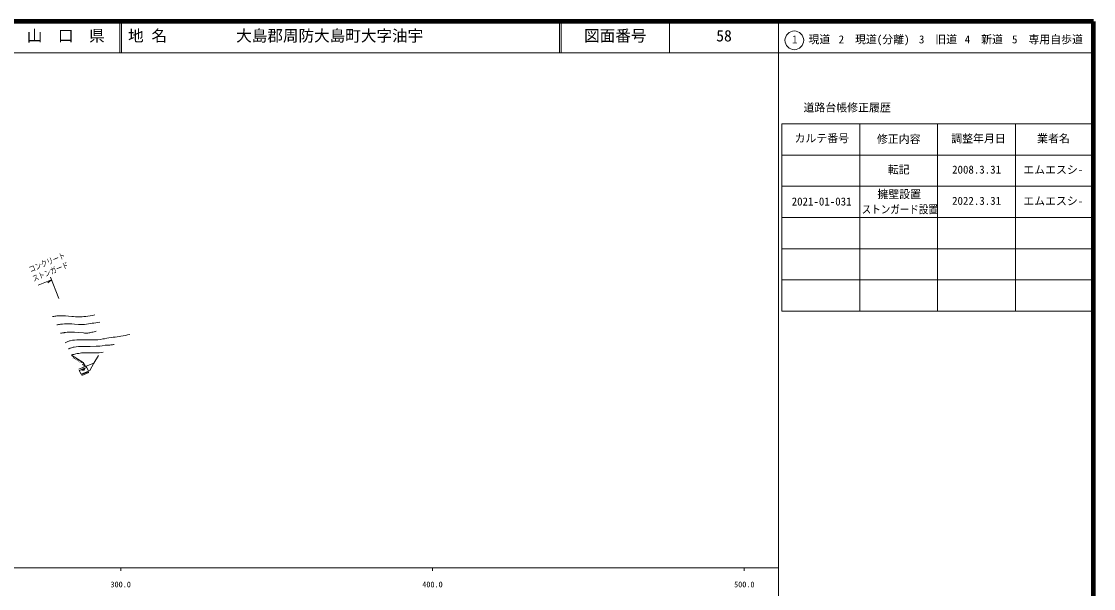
# Model space of a CAD drawing. Units: millimetres on the paper, with parts at other scales. Extents: x 40 to 680, y 20 to 380.
# Drawn here: x 336.2 to 680, y 198.4 to 380 of the extents above; entities that cross this region are included whole.
import ezdxf
from ezdxf.enums import TextEntityAlignment as Align

# ---------------------------------------------------------------- set-up
doc = ezdxf.new("R2010")
doc.units = ezdxf.units.MM
for name, color, linetype, lineweight in [('M-BGD', 7, 'Continuous', 13), ('M-BGD-EXST', 7, 'Continuous', 13), ('M-STR-HTXT', 7, 'Continuous', 13), ('M-STR-STR3', 7, 'Continuous', 13), ('M-TTL', 2, 'Continuous', 140), ('M-TTL-BAND', 7, 'Continuous', 13), ('M-TTL-FRAM', 2, 'Continuous', 13), ('M-TTL-LINE', 7, 'Continuous', 13)]:
    doc.layers.add(name, color=color, linetype=linetype, lineweight=lineweight)
doc.layers.add('M-TTL-TXT', color=7, linetype='Continuous')
doc.styles.add('ＭＳ ゴシック', font='')
doc.styles.get('ＭＳ ゴシック').set_extended_font_data('MS Gothic')

msp = doc.modelspace()

# ---------------------------------------------------------------- linework, layer by layer
at = {"layer": 'M-BGD'}
for p, q in [((352.573, 272.885), (352.452, 272.691)), ((352.998, 272.62), (352.733, 272.196)), ((353.422, 272.356), (353.158, 271.932)), ((353.846, 272.092), (353.582, 271.667)), ((354.271, 271.827), (354.006, 271.403)), ((359.381, 270.541), (360.901, 273.032)), ((354.695, 271.563), (354.431, 271.139)), ((355.12, 271.299), (354.855, 270.874)), ((355.544, 271.034), (355.28, 270.61)), ((355.95, 270.752), (355.753, 270.634)), ((356.206, 270.323), (355.777, 270.066)), ((356.463, 269.893), (356.034, 269.637))]:
    msp.add_line(p, q, dxfattribs=at)
for points in [[(347.565, 285.671), (347.753, 285.69), (348.585, 285.731), (349.417, 285.728), (350.251, 285.688), (351.293, 285.595), (352.336, 285.466)], [(348.693, 282.998), (349.324, 283.085), (349.958, 283.141), (350.595, 283.169), (351.445, 283.166), (352.297, 283.126), (353.15, 283.055), (354.432, 282.908)], [(349.838, 280.291), (350.02, 280.331), (350.251, 280.369), (350.829, 280.433), (351.601, 280.478), (352.376, 280.483), (353.152, 280.457), (354.513, 280.361), (356.07, 280.216)], [(351.021, 277.482), (351.399, 277.632), (351.581, 277.685), (351.812, 277.74), (352.498, 277.861), (353.188, 277.945), (353.882, 277.998), (354.753, 278.029), (357.206, 278.003), (359.835, 278.009), (360.184, 278.028), (360.706, 278.069), (361.491, 278.172), (362.272, 278.305), (362.518, 278.347), (362.806, 278.394)], [(351.905, 275.386), (352.72, 275.625), (352.852, 275.654), (353.031, 275.687), (353.669, 275.778), (354.471, 275.856), (355.438, 275.907), (356.408, 275.925), (358.191, 275.921), (360.133, 275.948), (360.618, 275.973), (361.262, 276.023), (362.108, 276.132), (362.993, 276.277), (363.203, 276.311), (363.414, 276.343)], [(352.194, 273.121), (355.921, 270.799), (356.719, 269.465)], [(355.42, 273.804), (356.16, 273.85), (356.904, 273.866), (358.697, 273.844), (360.487, 273.856), (361.08, 273.893), (361.818, 273.977), (362.33, 274.071)]]:
    msp.add_lwpolyline(points, dxfattribs=at)
for points, knots in [([(347.565, 285.671), (347.346, 285.648), (347.126, 285.625), (346.908, 285.595), (346.641, 285.56), (346.376, 285.515), (346.111, 285.471)], [0, 0, 0, 0, 1, 1, 1, 2, 2, 2, 2]), ([(352.336, 285.466), (353.084, 285.439), (353.832, 285.411), (354.581, 285.409), (355.312, 285.408), (356.044, 285.432), (356.77, 285.507), (357.75, 285.607), (358.719, 285.8), (359.688, 285.993)], [0, 0, 0, 0, 1, 1, 1, 2, 2, 2, 3, 3, 3, 3]), ([(348.693, 282.998), (348.463, 282.961), (348.232, 282.924), (348.003, 282.881), (347.837, 282.85), (347.671, 282.815), (347.505, 282.781)], [0, 0, 0, 0, 1, 1, 1, 2, 2, 2, 2]), ([(354.432, 282.908), (355.099, 282.913), (355.767, 282.919), (356.429, 282.977), (357.228, 283.048), (358.019, 283.194), (358.813, 283.318), (359.638, 283.447), (360.466, 283.553), (361.293, 283.658)], [0, 0, 0, 0, 1, 1, 1, 2, 2, 2, 3, 3, 3, 3]), ([(349.838, 280.291), (349.666, 280.265), (349.495, 280.239), (349.323, 280.216), (349.124, 280.189), (348.925, 280.165), (348.725, 280.141)], [0, 0, 0, 0, 1, 1, 1, 2, 2, 2, 2]), ([(356.07, 280.216), (356.547, 280.186), (357.024, 280.155), (357.495, 280.2), (357.914, 280.239), (358.328, 280.338), (358.74, 280.433), (359.208, 280.541), (359.675, 280.643), (360.141, 280.745)], [0, 0, 0, 0, 1, 1, 1, 2, 2, 2, 3, 3, 3, 3]), ([(362.806, 278.394), (363.732, 278.564), (364.658, 278.735), (365.592, 278.851), (366.418, 278.953), (367.251, 279.014), (368.073, 279.143), (369.023, 279.292), (369.959, 279.533), (370.894, 279.775)], [0, 0, 0, 0, 1, 1, 1, 2, 2, 2, 3, 3, 3, 3]), ([(351.021, 277.482), (350.873, 277.418), (350.724, 277.354), (350.577, 277.288), (350.444, 277.229), (350.311, 277.169), (350.178, 277.109)], [0, 0, 0, 0, 1, 1, 1, 2, 2, 2, 2]), ([(351.905, 275.386), (351.775, 275.335), (351.645, 275.285), (351.513, 275.236), (351.421, 275.202), (351.327, 275.17), (351.234, 275.137)], [0, 0, 0, 0, 1, 1, 1, 2, 2, 2, 2]), ([(363.414, 276.343), (363.898, 276.336), (364.382, 276.329), (364.862, 276.37), (365.22, 276.401), (365.576, 276.458), (365.932, 276.516)], [0, 0, 0, 0, 1, 1, 1, 2, 2, 2, 2]), ([(355.42, 273.804), (354.824, 273.714), (354.229, 273.625), (353.639, 273.509), (353.17, 273.416), (352.704, 273.307), (352.238, 273.197)], [0, 0, 0, 0, 1, 1, 1, 2, 2, 2, 2])]:
    msp.add_open_spline(points, degree=3, knots=knots, dxfattribs=at)
at = {"layer": 'M-BGD-EXST'}
msp.add_lwpolyline([(354.706, 268.223), (357.121, 269.196), (357.624, 267.95), (355.319, 267.021)], close=True, dxfattribs=at)
msp.add_lwpolyline([(357.624, 267.95), (355.319, 267.021), (354.706, 268.223)], dxfattribs=at)
at = {"layer": 'M-STR-HTXT'}
for p, q in [((341.567, 295.502), (345.83, 297.22)), ((345.83, 297.22), (344.595, 296.27)), ((345.456, 298.147), (348.211, 291.311))]:
    msp.add_line(p, q, dxfattribs=at)
at = {"layer": 'M-STR-STR3'}
for p, q in [((354.543, 268.589), (356.972, 269.567)), ((354.706, 268.223), (357.121, 269.196)), ((354.706, 268.223), (357.121, 269.196)), ((355.51, 268.482), (356.363, 268.826)), ((356.367, 268.763), (355.551, 268.434)), ((355.592, 268.386), (356.371, 268.7)), ((356.338, 268.622), (355.67, 268.353)), ((355.748, 268.319), (356.304, 268.544)), ((356.234, 268.451), (355.863, 268.301)), ((356.972, 269.567), (359.384, 270.539)), ((356.972, 269.567), (357.624, 267.95)), ((357.624, 267.95), (358.054, 268.22)), ((359.381, 270.541), (358.054, 268.22)), ((355.319, 267.021), (357.624, 267.95)), ((355.399, 266.88), (357.684, 267.8)), ((355.537, 266.591), (357.803, 267.504))]:
    msp.add_line(p, q, dxfattribs=at)
msp.add_lwpolyline([(356.378, 268.897), (356.385, 268.77), (356.367, 268.655), (356.312, 268.525), (356.241, 268.432), (356.145, 268.35), (355.997, 268.29), (355.87, 268.283), (355.755, 268.301), (355.625, 268.356), (355.532, 268.427), (355.45, 268.523)], close=True, dxfattribs=at)
at = {"layer": 'M-TTL'}
for p, q in [((680, 380), (40, 380)), ((680, 20), (680, 380))]:
    msp.add_line(p, q, dxfattribs=at)
at = {"layer": 'M-TTL-BAND'}
for p, q in [((579, 20), (579, 370)), ((40, 205), (579, 205)), ((368, 205), (368, 204)), ((468, 205), (468, 204)), ((568, 205), (568, 204))]:
    msp.add_line(p, q, dxfattribs=at)
at = {"layer": 'M-TTL-FRAM'}
msp.add_line((580, 347.197), (680, 347.197), dxfattribs=at)
msp.add_lwpolyline([(580, 347.197), (580, 287.197), (680, 287.197)], dxfattribs=at)
at = {"layer": 'M-TTL-LINE'}
for p, q in [((367.75, 380), (367.75, 370)), ((368.25, 380), (368.25, 370)), ((508.747, 380), (508.747, 370)), ((509.247, 380), (509.247, 370)), ((543.996, 380), (543.996, 370)), ((579, 380), (579, 370)), ((40, 370), (680, 370)), ((605, 347.197), (605, 287.197)), ((630, 347.197), (630, 287.197)), ((655, 347.197), (655, 287.197)), ((580, 337.197), (680, 337.197)), ((580, 327.197), (680, 327.197)), ((580, 317.197), (680, 317.197)), ((580, 307.197), (680, 307.197)), ((580, 297.197), (680, 297.197))]:
    msp.add_line(p, q, dxfattribs=at)
msp.add_circle((584.031, 373.958), 3, dxfattribs=at)

# ---------------------------------------------------------------- texts
at = {"layer": 'M-STR-HTXT', "style": 'ＭＳ ゴシック', "width": 0.8}
for s, p in [('コンクリート', (339.242, 299.085)), ('ストンガード', (340.327, 296.12))]:
    msp.add_text(s, height=1.833, rotation=22.6, dxfattribs=at).set_placement(p, align=Align.BOTTOM_LEFT)
at = {"layer": 'M-TTL-BAND', "style": 'ＭＳ ゴシック'}
for s, p in [('300.0', (364.719, 198.195)), ('400.0', (464.719, 198.195)), ('500.0', (564.719, 198.195))]:
    msp.add_text(s, height=1.833, dxfattribs=at).set_placement(p, align=Align.BOTTOM_LEFT)
at = {"layer": 'M-TTL-TXT', "style": 'ＭＳ ゴシック'}
for s, height, p in [('山\u3000口\u3000県', 3.666, (337.875, 372.5)), ('地 名', 3.666, (370.38, 372.5)), ('大島郡周防大島町大字油宇', 3.666, (405.024, 372.5)), ('図面番号', 3.666, (516.621, 372.5)), ('58', 3.666, (558.996, 372.5)), ('1\u3000現道', 2.566, (583.323, 372.208)), ('2\u3000現道(分離)', 2.566, (598.244, 372.208)), ('3\u3000旧道', 2.566, (623.996, 372.208)), ('4\u3000新道', 2.566, (638.699, 372.208)), ('5\u3000専用自歩道', 2.566, (653.853, 372.208)), ('道路台帳修正履歴', 2.566, (586.968, 350.363)), ('カルテ番号', 2.566, (584.089, 340.527)), ('修正内容', 2.566, (610.509, 340.273)), ('調整年月日', 2.566, (634.339, 340.447)), ('業者名', 2.566, (661.884, 340.447)), ('転記', 2.566, (614, 330.495)), ('2008.3.31', 2.566, (634.625, 330.495)), ('エムエスシ-', 2.566, (657.452, 330.439)), ('2021-01-031', 2.566, (583.188, 320.275)), ('擁壁設置', 2.566, (610.675, 322.614)), ('2022.3.31', 2.566, (634.625, 320.495)), ('エムエスシ-', 2.566, (657.452, 320.439))]:
    msp.add_text(s, height=height, dxfattribs=at).set_placement(p, align=Align.BOTTOM_LEFT)
at = {"layer": 'M-TTL-TXT', "style": 'ＭＳ ゴシック', "width": 0.85}
msp.add_text('ストンガード設置', height=2.566, dxfattribs=at).set_placement((605.65, 317.75), align=Align.BOTTOM_LEFT)

doc.saveas('drawing.dxf')
